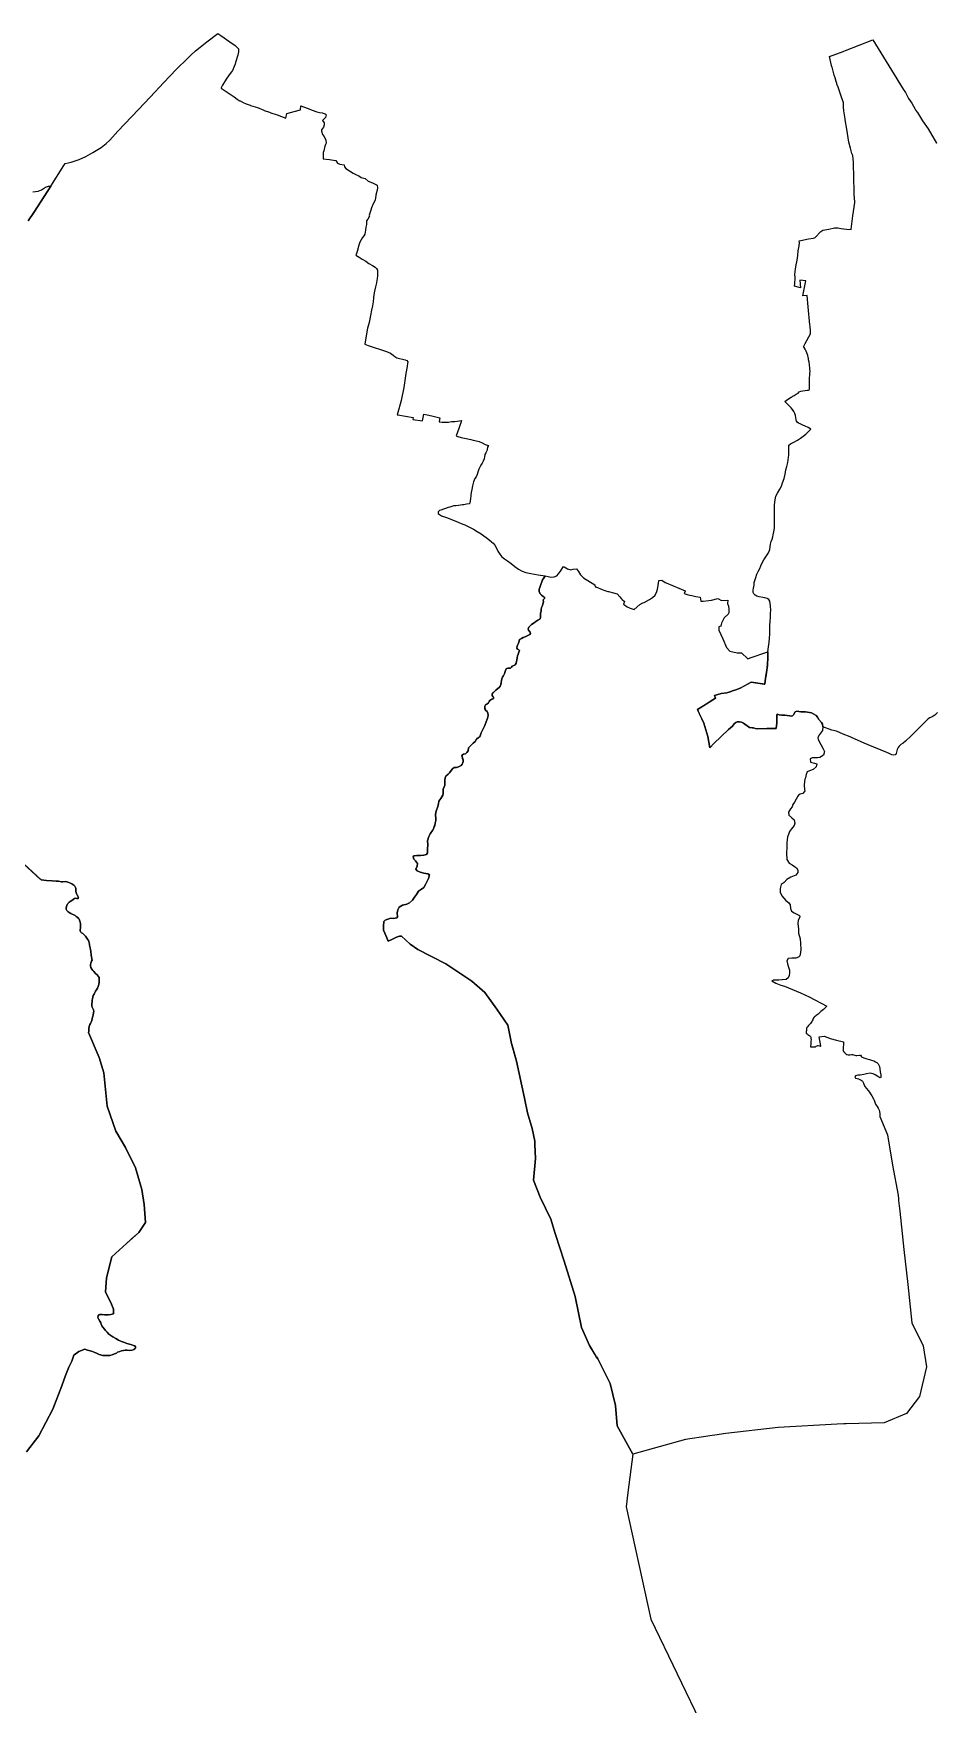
# Model space of a CAD drawing. Header units: metres. Extents: x 245125 to 394351, y 270578 to 4233311.
# Drawn here: x 283179 to 287906, y 4213500 to 4222249 of the extents above; entities that cross this region are included whole.
import ezdxf
from ezdxf.lldxf.tags import DXFTag

# ---------------------------------------------------------------- set-up
doc = ezdxf.new("R2010")
doc.units = ezdxf.units.M
doc.layers.add('ASTOTA', color=7, linetype='Continuous')
tags = doc.linetypes.add('HIDDEN', pattern=[0.375, 0.25, -0.125]).pattern_tags.tags
tags[6:7] = [DXFTag(74, 4), DXFTag(75, 0), DXFTag(340, '0'), DXFTag(46, 1.0), DXFTag(50, 0.0), DXFTag(44, 0.0), DXFTag(45, 0.0)]
tags[4:5] = [DXFTag(74, 4), DXFTag(75, 0), DXFTag(340, '0'), DXFTag(46, 1.0), DXFTag(50, 0.0), DXFTag(44, 0.0), DXFTag(45, 0.0)]

msp = doc.modelspace()

# ---------------------------------------------------------------- linework, layer by layer
at = {"layer": 'ASTOTA', "color": 253, "linetype": 'HIDDEN', "ltscale": 300}
for points in [[(283151.3, 4221267), (283180.5, 4221311), (283254.1, 4221423.9), (283270.1, 4221449.1), (283337.9, 4221557.1), (283345.6, 4221567.2), (283376, 4221574.2), (283417.9, 4221589.4), (283454.1, 4221604.7), (283490.3, 4221625), (283532.9, 4221652.3), (283560.2, 4221672), (283578.6, 4221690.4), (283621.2, 4221736.8), (283729, 4221850.5), (283790.3, 4221915), (283861.8, 4221991.4), (283926.8, 4222060.2), (283986.9, 4222120.1), (284003.2, 4222135.3), (284028.2, 4222157.2), (284051.8, 4222176.5), (284087.3, 4222205.6), (284144.9, 4222248.8), (284160.2, 4222238.6), (284207.1, 4222205.4), (284234.5, 4222185.5), (284252.6, 4222167.3), (284253.1, 4222152.4), (284248.7, 4222135.5), (284237.2, 4222096.7), (284234.6, 4222088.5), (284230.6, 4222075.7), (284220.6, 4222055.4), (284216.2, 4222048), (284204.2, 4222032.2), (284187.8, 4222009.7), (284169.4, 4221978.4), (284161, 4221964), (284162.6, 4221962.9), (284229.7, 4221916.3), (284246.3, 4221904.7), (284256.5, 4221897.6), (284258.3, 4221896.7), (284260.9, 4221895.4), (284276.3, 4221887.4), (284293.1, 4221880.3), (284313.1, 4221872.8), (284315.9, 4221871.7), (284351.5, 4221860.2), (284384.9, 4221846.6), (284386.6, 4221846), (284414.1, 4221836.1), (284421.1, 4221833.6), (284455.1, 4221821.9), (284499.4, 4221805.7), (284504.7, 4221829.1), (284543.2, 4221839.8), (284576.6, 4221849.1), (284578.2, 4221869.6), (284612.1, 4221858), (284616.8, 4221856.1), (284637.3, 4221847.5), (284662.2, 4221838.8), (284676.4, 4221834.4), (284691, 4221832.6), (284706.2, 4221827), (284711.1, 4221822.1), (284707.2, 4221809), (284692, 4221792.3), (284700.3, 4221780.7), (284701.5, 4221769.6), (284696.9, 4221757.8), (284687.7, 4221744.7), (284687.6, 4221736.6), (284692.4, 4221720.4), (284701.7, 4221708.6), (284710.2, 4221690.5), (284711.6, 4221674.6), (284708.6, 4221667), (284705, 4221658), (284698.4, 4221635), (284695.8, 4221625.9), (284695.8, 4221609.3), (284695.8, 4221591.6), (284729.4, 4221589.2), (284749.3, 4221585.6), (284761.9, 4221583), (284770, 4221569.7), (284782.2, 4221564.9), (284804.7, 4221561.6), (284807.3, 4221550.5), (284813.5, 4221540.9), (284852.3, 4221517.7), (284867.1, 4221510.7), (284881.9, 4221503.8), (284894.6, 4221494.8), (284916.1, 4221490), (284930.6, 4221476.1), (284953.7, 4221466.5), (284977.8, 4221455.3), (284980.4, 4221439.6), (284978.4, 4221427.7), (284973.1, 4221411), (284972.3, 4221407.1), (284971.4, 4221402.8), (284969, 4221385.9), (284968.6, 4221377.2), (284963.7, 4221368.3), (284957.3, 4221356.9), (284948.5, 4221335.5), (284945.4, 4221323.6), (284940.1, 4221307.7), (284935.9, 4221296.9), (284938.8, 4221291.3), (284930.1, 4221276.6), (284922, 4221267.5), (284921.8, 4221259.4), (284921.8, 4221248.4), (284918.9, 4221234.6), (284916.6, 4221218.8), (284914.3, 4221197.3), (284908.7, 4221189.1), (284901.3, 4221179.9), (284894.8, 4221168.2), (284888.2, 4221155.4), (284882.9, 4221140.5), (284873.3, 4221106.9), (284868.1, 4221091), (284867, 4221087.6), (284883.7, 4221078), (284899.2, 4221067.1), (284918.5, 4221056), (284935.5, 4221045.2), (284954.5, 4221033.5), (284967.1, 4221025), (284975.6, 4221018.4), (284979.3, 4221009.9), (284980.5, 4220996.6), (284979.5, 4220981.7), (284977.6, 4220964), (284976.9, 4220957.7), (284975.3, 4220944), (284973.4, 4220936.4), (284969.8, 4220922), (284964.4, 4220899.1), (284960.4, 4220881), (284958.3, 4220864.7), (284957.3, 4220843.7), (284953.8, 4220823.4), (284949.3, 4220799.4), (284943.1, 4220772.9), (284936.1, 4220735.9), (284929.5, 4220711.3), (284927.8, 4220705), (284913.1, 4220624.1), (284913.7, 4220621.4), (284931.5, 4220614.8), (285027.6, 4220583.9), (285048.5, 4220574.2), (285062.2, 4220565.2), (285070.5, 4220556.7), (285081.3, 4220550.9), (285124.5, 4220540.5), (285133.3, 4220536.1), (285138.6, 4220530), (285136.8, 4220520.9), (285135.5, 4220506.6), (285135.4, 4220505.9), (285129.1, 4220468.1), (285117.1, 4220395.8), (285104.1, 4220327.6), (285098.5, 4220307.2), (285090.4, 4220277.3), (285083.7, 4220252.7), (285087.3, 4220252), (285166.1, 4220238.1), (285165.4, 4220228.1), (285215.9, 4220221.1), (285222.5, 4220255.6), (285249.4, 4220250.1), (285272.1, 4220244.3), (285305.9, 4220236.3), (285304.7, 4220227.6), (285303, 4220216.1), (285318.6, 4220214.2), (285335.5, 4220214.2), (285352.1, 4220214.6), (285366.5, 4220216.5), (285384, 4220217.2), (285408.6, 4220221.4), (285417.5, 4220222.3), (285419.5, 4220222.5), (285416.2, 4220210.2), (285411.6, 4220195.6), (285406, 4220181.3), (285398.5, 4220160.8), (285391.1, 4220142.2), (285395.3, 4220140.7), (285401.2, 4220138.6), (285417.7, 4220133.7), (285444, 4220129), (285468.6, 4220122.3), (285480.9, 4220119.6), (285489.8, 4220117.6), (285511.9, 4220111.8), (285528.2, 4220105.2), (285544, 4220097.7), (285561, 4220091.7), (285555.7, 4220082.2), (285554.4, 4220071), (285552.3, 4220063.2), (285547.9, 4220054), (285542.4, 4220044.3), (285539.5, 4220031.5), (285538.2, 4220021), (285532.9, 4220010), (285527, 4219999), (285520.3, 4219989.1), (285515.3, 4219979), (285510.6, 4219967.4), (285504.9, 4219952.5), (285502, 4219940.2), (285496.5, 4219928.2), (285488.6, 4219919.3), (285483.1, 4219900.6), (285477.4, 4219880.3), (285473.2, 4219861.6), (285470.5, 4219846.1), (285468.6, 4219833.7), (285468.1, 4219827.3), (285467.1, 4219813.9), (285463.7, 4219789.7), (285460.1, 4219786.7), (285445.4, 4219784), (285432.4, 4219781.4), (285424.6, 4219780.2), (285413.7, 4219778.7), (285404.2, 4219778.2), (285389.4, 4219776.6), (285378.4, 4219775.3), (285369.3, 4219771.7), (285359.1, 4219769.2), (285349.1, 4219766.4), (285336, 4219761.6), (285326.1, 4219758.3), (285312.3, 4219753.7), (285304.7, 4219751.3), (285298.1, 4219744), (285297.8, 4219735.3), (285304.4, 4219730.8), (285314.8, 4219724.2), (285341.5, 4219714.5), (285363.8, 4219706.5), (285394, 4219693.6), (285426.3, 4219680.5), (285437, 4219675.6), (285457.5, 4219666.3), (285482.7, 4219653.7), (285502, 4219641.4), (285521.9, 4219629.6), (285535.9, 4219618), (285548.9, 4219609.3), (285563.6, 4219598.8), (285576.9, 4219587.9), (285585.3, 4219580.2), (285594.8, 4219569.4), (285602.5, 4219554.3), (285610.5, 4219538.2), (285620.3, 4219522.8), (285630.1, 4219509.5), (285644.9, 4219498.1), (285660.3, 4219487.6), (285680.3, 4219473.3), (285698.1, 4219457.5), (285717.7, 4219443.9), (285737, 4219433.7), (285755.9, 4219426.7), (285782.5, 4219421.1), (285820.3, 4219415.2), (285857.4, 4219408.5), (285855.9, 4219406.3), (285848.1, 4219395.5), (285844.1, 4219387.8), (285840.3, 4219377.6), (285835.3, 4219363.2), (285829.9, 4219348.2), (285826, 4219339.2), (285825.5, 4219326.8), (285830.7, 4219314.7), (285838.9, 4219308.7), (285846.8, 4219301.9), (285853.8, 4219296.8), (285853.8, 4219290.7), (285847.2, 4219284.5), (285849.2, 4219272.9), (285845.9, 4219261.7), (285844, 4219256.6), (285843.1, 4219254.2), (285838.2, 4219244.4), (285836.5, 4219233.7), (285836, 4219223.5), (285833.4, 4219214), (285833.4, 4219201.3), (285833.6, 4219193.1), (285830.7, 4219184.4), (285828.8, 4219182.3), (285819.8, 4219177.1), (285808.8, 4219169.9), (285799.2, 4219163.8), (285786.4, 4219154), (285778.8, 4219147.8), (285772.6, 4219140.2), (285769, 4219132), (285770.9, 4219124.2), (285778.8, 4219114.9), (285781, 4219108.1), (285777.7, 4219101.6), (285766.3, 4219096.2), (285752.7, 4219089.9), (285742.4, 4219086.7), (285733.2, 4219081.7), (285724.1, 4219075.2), (285721.5, 4219067.5), (285718.8, 4219057.2), (285714.5, 4219049.8), (285711.4, 4219040.4), (285709.2, 4219031.3), (285713.5, 4219025.6), (285720.5, 4219022.4), (285723.4, 4219017.9), (285720, 4219009.2), (285716.2, 4218998.7), (285712.1, 4218990.3), (285710.2, 4218980.9), (285709.2, 4218968.2), (285707.8, 4218960.5), (285706, 4218952.1), (285700.1, 4218944.2), (285694.2, 4218940.2), (285685.2, 4218936.2), (285681, 4218931.3), (285676.3, 4218926.7), (285669.8, 4218925.6), (285661.9, 4218925.8), (285656.6, 4218925), (285652.8, 4218922.4), (285650.5, 4218912.9), (285647.3, 4218904), (285645.4, 4218896.1), (285641.6, 4218889.8), (285638.6, 4218885.1), (285637.4, 4218883.2), (285634.8, 4218879.2), (285631, 4218869.4), (285629.3, 4218861.2), (285627.4, 4218850.2), (285625.9, 4218838.1), (285622.9, 4218832.4), (285617, 4218825.4), (285609, 4218818.7), (285600.2, 4218811), (285594.2, 4218805.8), (285590.5, 4218801.3), (285586.3, 4218799), (285581.8, 4218795.3), (285579.4, 4218789.9), (285580.7, 4218782.4), (285583.9, 4218777), (285587.3, 4218774), (285587.3, 4218767.9), (285584.8, 4218765.2), (285579, 4218763), (285572.4, 4218760.1), (285567.8, 4218756.6), (285564.2, 4218751.1), (285561.5, 4218744.9), (285551.8, 4218737.6), (285545.9, 4218733.5), (285542.6, 4218726.3), (285541, 4218719.8), (285542.5, 4218712.5), (285547.9, 4218703.8), (285553.2, 4218699), (285557.1, 4218690.4), (285559.1, 4218680.6), (285557.5, 4218670.1), (285555.6, 4218664.2), (285554, 4218659.1), (285549.3, 4218644.4), (285543.7, 4218630.7), (285541.8, 4218626.2), (285537.1, 4218615), (285529.7, 4218601.9), (285522.9, 4218588.2), (285518.7, 4218576.3), (285515.9, 4218566.5), (285509.1, 4218562.5), (285498.5, 4218554.7), (285491.8, 4218542.8), (285481, 4218533.6), (285456.8, 4218508.1), (285455.3, 4218493.6), (285448.1, 4218484.7), (285440.5, 4218476.9), (285430.1, 4218475.7), (285424.6, 4218472.8), (285421.7, 4218466.4), (285424.6, 4218456.1), (285426.1, 4218452.1), (285427.7, 4218448.1), (285427.7, 4218445.5), (285427.9, 4218439.8), (285425.8, 4218430.4), (285422.3, 4218423.4), (285417.5, 4218417), (285404.8, 4218409), (285393.5, 4218405.2), (285381.8, 4218405.5), (285372.1, 4218398.4), (285365.1, 4218390.8), (285357.5, 4218378.6), (285350.4, 4218370.8), (285338.3, 4218361.1), (285335, 4218352.4), (285332.5, 4218340.1), (285332.1, 4218325.2), (285332.4, 4218313.5), (285328.3, 4218304.5), (285324.5, 4218292.2), (285323.4, 4218280.6), (285323.4, 4218269.5), (285322.5, 4218260.8), (285317.3, 4218252), (285310.8, 4218243), (285301.8, 4218229), (285299.6, 4218215.4), (285293.7, 4218196.6), (285288.9, 4218182.8), (285284.5, 4218171.7), (285283.1, 4218157.2), (285285.2, 4218141.1), (285285.9, 4218128.2), (285282.5, 4218113.9), (285279.3, 4218101.8), (285277.2, 4218096.4), (285274.1, 4218088.2), (285268.1, 4218075.8), (285255.9, 4218059.2), (285248.4, 4218044.8), (285242.3, 4218022.2), (285243.3, 4218003.2), (285241.4, 4217979), (285242.3, 4217959.3), (285236.2, 4217950.9), (285222, 4217947.2), (285204.5, 4217944.9), (285185.8, 4217944.9), (285170.6, 4217944), (285166.1, 4217937.8), (285170.6, 4217926.9), (285179.3, 4217916.8), (285189.7, 4217903.9), (285188, 4217889.7), (285180.6, 4217874.2), (285186.8, 4217864.5), (285202.6, 4217857.4), (285222.6, 4217852.9), (285244.3, 4217849.1), (285252.6, 4217844.3), (285247.1, 4217825.7), (285238.7, 4217807.5), (285231.7, 4217792.9), (285222.4, 4217777.3), (285209.8, 4217769.6), (285194.4, 4217759.1), (285184, 4217741.4), (285173.5, 4217727.2), (285163.1, 4217711.5), (285148.3, 4217697), (285133.2, 4217690.6), (285110.8, 4217684.8), (285094, 4217675.5), (285086.4, 4217661.6), (285082.6, 4217644.7), (285084.9, 4217625), (285081.2, 4217618.4), (285062.9, 4217615.2), (285050.1, 4217616.4), (285033.6, 4217612.3), (285020.8, 4217606.8), (285013.5, 4217599.8), (285010.6, 4217575.2), (285010.9, 4217555.1), (285018.5, 4217538.3), (285029.2, 4217514.8), (285036.5, 4217497.4), (285055.9, 4217505.8), (285079.5, 4217517.1), (285094.6, 4217523.8), (285105, 4217522.6), (285150.4, 4217481.4), (285191, 4217453.3), (285337.4, 4217378.5), (285390.8, 4217342.6), (285473.6, 4217286.9), (285541, 4217228.4), (285604.1, 4217141), (285662.1, 4217057.8), (285681.4, 4216961.9), (285688.1, 4216937.9), (285707.5, 4216867.8), (285748.7, 4216675.7), (285764.5, 4216597.9), (285790.4, 4216516.9), (285804.2, 4216449.7), (285803.5, 4216431.9), (285806.7, 4216358.6), (285795.9, 4216245.5), (285831.5, 4216156.1), (285886.4, 4216040.8), (285909.2, 4215966.7), (285956.7, 4215821.2), (286013.8, 4215635.9), (286047.3, 4215473.7), (286089.4, 4215381), (286123.6, 4215324.5), (286125.7, 4215321.1), (286132.5, 4215309.9), (286198.2, 4215180.7), (286225.2, 4215065.4), (286234.9, 4214959.8), (286315.6, 4214811), (286290.6, 4214611.2), (286281.1, 4214535.4), (286411.3, 4213948.4), (286685.8, 4213375.6)], [(287911.1, 4218694.4), (287903, 4218686), (287896.6, 4218680.4), (287888.1, 4218674.6), (287883.5, 4218671.5), (287871.2, 4218665.8), (287862.2, 4218661.2), (287850.7, 4218649.2), (287831.5, 4218629.2), (287804.6, 4218603.8), (287772.9, 4218572.1), (287743.3, 4218544.6), (287731, 4218534), (287719.8, 4218525.7), (287709.7, 4218517.9), (287704.3, 4218511.4), (287699.1, 4218500.9), (287694.7, 4218479.9), (287693.1, 4218474.2), (287689.4, 4218471.4), (287681.8, 4218471.1), (287672.1, 4218473.1), (287657.5, 4218479), (287645.3, 4218483.9), (287547.7, 4218524.5), (287526.5, 4218533.8), (287461.3, 4218562.2), (287453.1, 4218565.7), (287417.8, 4218581), (287382.8, 4218596.1), (287358.2, 4218601.7), (287311.7, 4218619.2), (287309, 4218633.6), (287303.9, 4218640.9), (287290, 4218658), (287282.5, 4218668.7), (287276.8, 4218677.7), (287263.9, 4218685.3), (287251.4, 4218692.1), (287240.4, 4218693.7), (287219.9, 4218697.1), (287196.4, 4218697.8), (287174.4, 4218701.6), (287166.1, 4218697.1), (287157, 4218682.3), (287151.7, 4218677), (287146.4, 4218674.3), (287138, 4218676.2), (287124.4, 4218678.1), (287111.5, 4218679.6), (287095.2, 4218679.6), (287083.1, 4218681.5), (287074, 4218685.3), (287069.9, 4218680.1), (287070.5, 4218658.4), (287069.7, 4218640.4), (287065.9, 4218609.9), (287047.4, 4218610.8), (287017, 4218610), (286967.3, 4218608.1), (286956.6, 4218609.9), (286948.3, 4218613.5), (286940.5, 4218613.5), (286927.2, 4218614.8), (286903.3, 4218633.1), (286895, 4218638.7), (286884.9, 4218643.2), (286875.5, 4218645.8), (286862.9, 4218644.5), (286856, 4218642.3), (286847.6, 4218634.2), (286837.5, 4218622), (286817.5, 4218604.2), (286740.7, 4218530.9), (286719.8, 4218508.3), (286709.3, 4218568.5), (286687.4, 4218638.5), (286654.3, 4218709.3), (286654.3, 4218709.3), (286655.7, 4218710.2), (286748.4, 4218768.1), (286743.8, 4218782.4), (286778.5, 4218792.6), (286808, 4218796.9), (286825.3, 4218802.6), (286838.9, 4218808), (286856.1, 4218812.8), (286877.4, 4218820.6), (286934.9, 4218853), (287004.2, 4218842.5), (287007.3, 4218842.1), (287011.5, 4218873.3), (287015.4, 4218903.4), (287019.7, 4218927.9), (287021.8, 4218949), (287023.3, 4218976), (287023.3, 4219011.3), (287025.9, 4219038.5), (287029.6, 4219060.7), (287032, 4219083.2), (287033.2, 4219104.1), (287033.9, 4219129.5), (287033.9, 4219151.4), (287035.1, 4219171), (287036.6, 4219190.8), (287037.8, 4219213.3), (287038, 4219227.6), (287036.6, 4219252.8), (287035.8, 4219265.2), (287032.9, 4219276.9), (287027.9, 4219284.6), (287019.9, 4219290.2), (287008, 4219293.6), (286996.4, 4219295.3), (286978.2, 4219299.4), (286965.6, 4219303.2), (286956.4, 4219308.1), (286948.9, 4219315.8), (286945.5, 4219322.1), (286946.7, 4219333.5), (286948.2, 4219345.3), (286950.6, 4219360.4), (286951.8, 4219373.6), (286955.9, 4219389.3), (286959.5, 4219400.5), (286965.8, 4219417.4), (286972.4, 4219431.7), (286981.6, 4219447.6), (286986.9, 4219461.7), (286994.2, 4219476.7), (287002.4, 4219493.9), (287015.7, 4219513.7), (287025.7, 4219529.4), (287030.8, 4219538.3), (287033.9, 4219547.5), (287035.1, 4219562.1), (287037.8, 4219574.9), (287040.7, 4219588.4), (287044.8, 4219601), (287048.4, 4219613.4), (287051.3, 4219623.5), (287055.2, 4219640.5), (287057.4, 4219659.6), (287058.1, 4219681.3), (287057.2, 4219708.2), (287057.9, 4219729.7), (287057.7, 4219748.2), (287057.6, 4219750.7), (287057.1, 4219781.4), (287061, 4219807.6), (287065.2, 4219826.8), (287074, 4219842.9), (287086.3, 4219862.5), (287094, 4219879.4), (287100.6, 4219895.9), (287108.2, 4219918.2), (287113.8, 4219941.1), (287117.7, 4219964.5), (287121.7, 4219981.2), (287126.8, 4220002.7), (287129.3, 4220015.9), (287131.6, 4220029.7), (287132.9, 4220041.8), (287132.9, 4220054.8), (287132.1, 4220075.1), (287132.3, 4220093), (287140.9, 4220100.2), (287158.3, 4220109.3), (287179.1, 4220120), (287193.1, 4220129.7), (287207.8, 4220140), (287221.6, 4220151.7), (287234.6, 4220162.4), (287242.6, 4220171.8), (287248.7, 4220177.8), (287233.3, 4220185.2), (287219.2, 4220192.9), (287206.2, 4220197.2), (287192.4, 4220205.6), (287182.8, 4220208.8), (287176.3, 4220213.3), (287173.9, 4220219.5), (287171.8, 4220228.2), (287169.5, 4220238.1), (287167.4, 4220248.3), (287165, 4220259), (287159.8, 4220270.2), (287152.2, 4220280.4), (287144.9, 4220289.3), (287136, 4220297.4), (287127.4, 4220305.6), (287118.5, 4220315.3), (287112.2, 4220322.1), (287125.6, 4220332.6), (287145.7, 4220344.1), (287160.1, 4220352.9), (287170.8, 4220360), (287181.3, 4220366.3), (287187.3, 4220371.8), (287196.2, 4220376.2), (287206.1, 4220378.5), (287218.1, 4220379.9), (287229.4, 4220381.4), (287235.4, 4220381.4), (287239.4, 4220382.9), (287241.6, 4220387), (287240.4, 4220393), (287240.7, 4220404.6), (287241.4, 4220414.7), (287240.8, 4220424.9), (287240.5, 4220436), (287241.4, 4220449), (287242.1, 4220456.4), (287243.1, 4220469.3), (287244, 4220480.7), (287243.2, 4220490.1), (287242.1, 4220499), (287240.6, 4220513), (287239.8, 4220529.2), (287236.7, 4220540.7), (287235.3, 4220548.2), (287234.7, 4220551.9), (287232.4, 4220563), (287227.7, 4220576.6), (287223.5, 4220586.3), (287218.2, 4220595.8), (287212.5, 4220605.1), (287209.8, 4220608.4), (287212.6, 4220614.6), (287218.7, 4220625.5), (287246.6, 4220675.6), (287246.6, 4220690.6), (287244, 4220717), (287243.6, 4220722.6), (287234.4, 4220817.2), (287228.6, 4220876.6), (287206.4, 4220875.8), (287222, 4220953.1), (287190.9, 4220956.4), (287193.6, 4220916.8), (287163.2, 4220925.9), (287164.5, 4220939.1), (287165.4, 4220967.9), (287164.9, 4220991.1), (287165.5, 4220996.6), (287165.9, 4221000.2), (287168.6, 4221014.2), (287170.5, 4221037.8), (287174.5, 4221053.9), (287175.8, 4221062.6), (287179.7, 4221087), (287182.6, 4221110), (287187.6, 4221136.5), (287188.5, 4221153.1), (287187, 4221162.6), (287189.2, 4221163.2), (287212, 4221168.9), (287236.5, 4221173), (287262.2, 4221176.8), (287271, 4221179.8), (287301.2, 4221211.2), (287306.1, 4221215.5), (287311.6, 4221218.1), (287342.5, 4221224.5), (287372.3, 4221231), (287390, 4221231.7), (287407.2, 4221228.4), (287434.6, 4221223.6), (287458.3, 4221221.9), (287458.7, 4221224.8), (287468.2, 4221293.5), (287474.5, 4221339.9), (287474.6, 4221340.5), (287477.8, 4221363.6), (287478.4, 4221368.1), (287476.3, 4221384.2), (287474.8, 4221408), (287472.4, 4221508.1), (287471.2, 4221554), (287470.7, 4221572.3), (287470.2, 4221592.6), (287467.2, 4221609.9), (287461.8, 4221620.8), (287455.6, 4221647.3), (287447.8, 4221679.6), (287435.9, 4221748.4), (287427.8, 4221796.7), (287427.1, 4221801.2), (287419.9, 4221843.9), (287419.5, 4221862.4), (287419.1, 4221878.9), (287419, 4221884.6), (287404.9, 4221924.8), (287389, 4221972.8), (287388.2, 4221975.1), (287380.7, 4221997.8), (287374.8, 4222015.8), (287370, 4222030.3), (287358.9, 4222072.7), (287358.7, 4222073.3), (287353.3, 4222095.9), (287345.8, 4222127.5), (287416.8, 4222154.9), (287421.5, 4222156.7), (287429.7, 4222159.9), (287573.2, 4222216.1), (287671, 4222055.8), (287731.6, 4221956.4), (287742.9, 4221938.7), (287760, 4221908.8), (287776.4, 4221883.6), (287793.7, 4221852.7), (287798, 4221844.9), (287806.3, 4221834.1), (287832.2, 4221790.8), (287861.7, 4221748.8), (287905.3, 4221674.3), (287906.9, 4221675.6)], [(283175.6, 4221419.1), (283203.7, 4221422.9), (283222.1, 4221429.6), (283242.4, 4221443.2), (283258.1, 4221448.6), (283266.5, 4221448.9), (283270.1, 4221449.1), (283254.1, 4221423.9), (283180.5, 4221311), (283151.3, 4221267)], [(283175.6, 4221419.1), (283203.7, 4221422.9), (283222.1, 4221429.6), (283242.4, 4221443.2), (283258.1, 4221448.6), (283266.5, 4221448.9), (283270.1, 4221449.1), (283254.1, 4221423.9), (283180.5, 4221311), (283151.3, 4221267)], [(283175.6, 4221419.1), (283203.7, 4221422.9), (283222.1, 4221429.6), (283242.4, 4221443.2), (283258.1, 4221448.6), (283266.5, 4221448.9), (283270.1, 4221449.1), (283254.1, 4221423.9), (283180.5, 4221311), (283151.3, 4221267)], [(283142.3, 4214822.8), (283207.9, 4214907), (283281, 4215047.5), (283327.9, 4215169.2), (283346.6, 4215222.3), (283365.2, 4215267.5), (283380.3, 4215298.1), (283391.5, 4215328.9), (283417.5, 4215349.5), (283447.9, 4215360.3), (283449, 4215360.7), (283463, 4215355.2), (283482.4, 4215350.4), (283500.7, 4215344.4), (283512.1, 4215339), (283523.3, 4215333.1), (283542.1, 4215328.5), (283558.3, 4215327.5), (283578.5, 4215328.1), (283591.6, 4215331.5), (283604, 4215337), (283613.5, 4215340.8), (283619.9, 4215345.3), (283630.6, 4215349.1), (283641, 4215351.9), (283651.3, 4215353.8), (283659.8, 4215355.6), (283669.3, 4215355.2), (283683, 4215354.8), (283695.6, 4215356.3), (283705.3, 4215359.4), (283709.9, 4215362.2), (283713.3, 4215366.6), (283714, 4215373.5), (283709.7, 4215378.2), (283702.8, 4215380.6), (283694.3, 4215383.6), (283682.2, 4215387.3), (283668.9, 4215391.1), (283655.7, 4215395.3), (283640.1, 4215401), (283624, 4215408.5), (283609.8, 4215417.2), (283595, 4215425.5), (283583.9, 4215432.5), (283573.8, 4215440), (283564.9, 4215449.3), (283556.2, 4215458.5), (283550.5, 4215466), (283542.5, 4215475.6), (283537.2, 4215482.7), (283534.1, 4215491.4), (283532.1, 4215499.6), (283527.4, 4215507.5), (283519.7, 4215519.5), (283516.2, 4215527.1), (283517.8, 4215536), (283521.5, 4215540.9), (283526.2, 4215542.4), (283531.3, 4215543.2), (283539.4, 4215543.2), (283551.5, 4215540.9), (283562.1, 4215539.9), (283570.6, 4215540.7), (283584.9, 4215542.8), (283598.5, 4215545.9), (283598.5, 4215548.4), (283598.5, 4215570.6), (283584.4, 4215605.7), (283556.5, 4215660), (283561.9, 4215734.9), (283588.9, 4215844.7), (283666.5, 4215914.8), (283710.5, 4215953.8), (283712.6, 4215955.6), (283731.5, 4215972.3), (283766, 4216023.5), (283759.1, 4216118.7), (283747.3, 4216196.4), (283712.8, 4216310.7), (283661.5, 4216417), (283609.9, 4216502), (283565.3, 4216633.2), (283547.5, 4216808.2), (283524.1, 4216887.4), (283468.1, 4217018.5), (283469.1, 4217024.3), (283469.6, 4217032.4), (283469.5, 4217038.2), (283471, 4217050.1), (283475.1, 4217060.2), (283477.6, 4217065.9), (283481.1, 4217072.2), (283484.2, 4217081.5), (283486.4, 4217089.5), (283488.9, 4217099.8), (283491.6, 4217109.3), (283493.4, 4217122.3), (283494.5, 4217130.5), (283493.6, 4217138.1), (283490.7, 4217144.7), (283486.4, 4217151.3), (283485, 4217158.5), (283485.3, 4217163.9), (283485.6, 4217171.3), (283486.1, 4217180.1), (283486.6, 4217188), (283487.7, 4217195.5), (283490.3, 4217203.6), (283492.7, 4217211.9), (283496.3, 4217219.8), (283500.8, 4217227.8), (283504.8, 4217235.4), (283509.3, 4217242.1), (283513.9, 4217251.1), (283518.1, 4217259.4), (283520.6, 4217265.4), (283522, 4217271.6), (283523, 4217279.6), (283523.7, 4217288.4), (283523.7, 4217297.1), (283522.6, 4217306.4), (283518.6, 4217314.2), (283512.6, 4217320.3), (283504.9, 4217327.8), (283495.3, 4217337.2), (283489.3, 4217343.8), (283484.6, 4217350.9), (283480.5, 4217359.8), (283478.4, 4217366.8), (283478.4, 4217374.9), (283478.9, 4217382.2), (283482.5, 4217392), (283485.9, 4217397.8), (283485.2, 4217401.5), (283484.5, 4217404.6), (283483.4, 4217415.4), (283482, 4217423), (283480.8, 4217430), (283480.3, 4217437.7), (283479.1, 4217444.8), (283477.1, 4217452.2), (283475.8, 4217461.1), (283474.9, 4217468.9), (283473.2, 4217475.8), (283472.3, 4217481.9), (283471.7, 4217488.5), (283469.4, 4217495.1), (283466.9, 4217499.9), (283462.6, 4217507), (283459.5, 4217512.6), (283455.9, 4217517.7), (283451.5, 4217522.9), (283443.9, 4217530.1), (283438, 4217536.1), (283430.9, 4217541.3), (283426.4, 4217546.5), (283424.4, 4217553), (283424.3, 4217558.2), (283425.2, 4217565.2), (283425.9, 4217572.9), (283425.8, 4217581.6), (283425.3, 4217589.1), (283423.8, 4217595.9), (283422.5, 4217601.2), (283420.6, 4217606.1), (283418.2, 4217611.4), (283415.1, 4217616.1), (283411.9, 4217619.9), (283407.3, 4217623.1), (283402.8, 4217626.6), (283397.8, 4217630.5), (283390.8, 4217634.8), (283382.4, 4217638.3), (283374.4, 4217642.3), (283366.7, 4217646.7), (283361.6, 4217649.8), (283357.2, 4217653.4), (283354.2, 4217656.8), (283352.5, 4217661.2), (283350.9, 4217665.2), (283351, 4217669.7), (283351.9, 4217677.6), (283353.7, 4217683.1), (283355.5, 4217688.3), (283358.4, 4217692.7), (283361.2, 4217696.2), (283366.7, 4217700.5), (283372.2, 4217704.2), (283380.8, 4217709.7), (283386.9, 4217714.9), (283394.3, 4217719.7), (283399.9, 4217721.3), (283406.9, 4217720.8), (283413.8, 4217720), (283415.2, 4217723.4), (283414.2, 4217727.5), (283411, 4217733.3), (283408.2, 4217737.2), (283406.3, 4217741.6), (283404.2, 4217746.3), (283402.7, 4217751.9), (283401.3, 4217756.8), (283400.8, 4217761.9), (283401.4, 4217767.7), (283400.6, 4217772.3), (283399.6, 4217778.1), (283396, 4217784.8), (283391.3, 4217789.4), (283385.3, 4217793.3), (283379.6, 4217796.5), (283373, 4217800.1), (283364.9, 4217803.8), (283353.7, 4217807.5), (283344.5, 4217808.4), (283333.8, 4217807.5), (283326.1, 4217806.9), (283309.6, 4217811.2), (283298.5, 4217811.5), (283277.7, 4217813.3), (283247.1, 4217814.9), (283219, 4217817.3), (283214.4, 4217821.5), (283107, 4217921.3)], [(283107.9, 4217920.4), (283219, 4217817.3), (283247.1, 4217814.9), (283277.7, 4217813.3), (283298.5, 4217811.5), (283309.6, 4217811.2), (283326.1, 4217806.9), (283333.8, 4217807.5), (283344.5, 4217808.4), (283353.7, 4217807.5), (283364.9, 4217803.8), (283373, 4217800.1), (283379.6, 4217796.5), (283385.3, 4217793.3), (283391.3, 4217789.4), (283396, 4217784.8), (283399.6, 4217778.1), (283400.6, 4217772.3), (283401.4, 4217767.7), (283400.8, 4217761.9), (283401.3, 4217756.8), (283402.7, 4217751.9), (283404.2, 4217746.3), (283406.3, 4217741.6), (283408.2, 4217737.2), (283411, 4217733.3), (283414.2, 4217727.5), (283415.2, 4217723.4), (283413.8, 4217720), (283406.9, 4217720.8), (283399.9, 4217721.3), (283394.3, 4217719.7), (283386.9, 4217714.9), (283380.8, 4217709.7), (283372.2, 4217704.2), (283366.7, 4217700.5), (283361.2, 4217696.2), (283358.4, 4217692.7), (283355.5, 4217688.3), (283353.7, 4217683.1), (283351.9, 4217677.6), (283351, 4217669.7), (283350.9, 4217665.2), (283352.5, 4217661.2), (283354.2, 4217656.8), (283357.2, 4217653.4), (283361.6, 4217649.8), (283366.7, 4217646.7), (283374.4, 4217642.3), (283382.4, 4217638.3), (283390.8, 4217634.8), (283397.8, 4217630.5), (283402.8, 4217626.6), (283407.3, 4217623.1), (283411.9, 4217619.9), (283415.1, 4217616.1), (283418.2, 4217611.4), (283420.6, 4217606.1), (283422.5, 4217601.2), (283423.8, 4217595.9), (283425.3, 4217589.1), (283425.8, 4217581.6), (283425.9, 4217572.9), (283425.2, 4217565.2), (283424.3, 4217558.2), (283424.4, 4217553), (283426.4, 4217546.5), (283430.9, 4217541.3), (283438, 4217536.1), (283443.9, 4217530.1), (283451.5, 4217522.9), (283455.9, 4217517.7), (283459.5, 4217512.6), (283462.6, 4217507), (283466.9, 4217499.9), (283469.4, 4217495.1), (283471.7, 4217488.5), (283472.3, 4217481.9), (283473.2, 4217475.8), (283474.9, 4217468.9), (283475.8, 4217461.1), (283477.1, 4217452.2), (283479.1, 4217444.8), (283480.3, 4217437.7), (283480.8, 4217430), (283482, 4217423), (283483.4, 4217415.4), (283484.5, 4217404.6), (283485.9, 4217397.8), (283482.5, 4217392), (283478.9, 4217382.2), (283478.4, 4217374.9), (283478.4, 4217366.8), (283480.5, 4217359.8), (283484.6, 4217350.9), (283489.3, 4217343.8), (283495.3, 4217337.2), (283504.9, 4217327.8), (283512.6, 4217320.3), (283518.6, 4217314.2), (283522.6, 4217306.4), (283523.7, 4217297.1), (283523.7, 4217288.4), (283523, 4217279.6), (283522, 4217271.6), (283520.6, 4217265.4), (283518.1, 4217259.4), (283513.9, 4217251.1), (283509.3, 4217242.1), (283504.8, 4217235.4), (283500.8, 4217227.8), (283496.3, 4217219.8), (283492.7, 4217211.9), (283490.3, 4217203.6), (283487.7, 4217195.5), (283486.6, 4217188), (283486.1, 4217180.1), (283485.6, 4217171.3), (283485.3, 4217163.9), (283485, 4217158.5), (283486.4, 4217151.3), (283490.7, 4217144.7), (283493.6, 4217138.1), (283494.5, 4217130.5), (283493.4, 4217122.3), (283491.6, 4217109.3), (283488.9, 4217099.8), (283486.4, 4217089.5), (283484.2, 4217081.5), (283481.1, 4217072.2), (283477.6, 4217065.9), (283475.1, 4217060.2), (283471, 4217050.1), (283469.5, 4217038.2), (283469.6, 4217032.4), (283469.1, 4217024.3), (283468.1, 4217018.5), (283524.1, 4216887.4), (283547.5, 4216808.2), (283565.3, 4216633.2), (283609.9, 4216502), (283661.5, 4216417), (283712.8, 4216310.7), (283747.3, 4216196.4), (283759.1, 4216118.7), (283766, 4216023.5), (283731.5, 4215972.3), (283666.5, 4215914.8), (283588.9, 4215844.7), (283561.9, 4215734.9), (283556.5, 4215660), (283584.4, 4215605.7), (283598.5, 4215570.6), (283598.5, 4215545.9), (283584.9, 4215542.8), (283570.6, 4215540.7), (283562.1, 4215539.9), (283551.5, 4215540.9), (283539.4, 4215543.2), (283531.3, 4215543.2), (283526.2, 4215542.4), (283521.5, 4215540.9), (283517.8, 4215536), (283516.2, 4215527.1), (283519.7, 4215519.5), (283527.4, 4215507.5), (283532.1, 4215499.6), (283534.1, 4215491.4), (283537.2, 4215482.7), (283542.5, 4215475.6), (283550.5, 4215466), (283556.2, 4215458.5), (283564.9, 4215449.3), (283573.8, 4215440), (283583.9, 4215432.5), (283595, 4215425.5), (283609.8, 4215417.2), (283624, 4215408.5), (283640.1, 4215401), (283655.7, 4215395.3), (283668.9, 4215391.1), (283682.2, 4215387.3), (283694.3, 4215383.6), (283702.8, 4215380.6), (283709.7, 4215378.2), (283714, 4215373.5), (283713.3, 4215366.6), (283709.9, 4215362.2), (283705.3, 4215359.4), (283695.6, 4215356.3), (283683, 4215354.8), (283669.3, 4215355.2), (283659.8, 4215355.6), (283651.3, 4215353.8), (283641, 4215351.9), (283630.6, 4215349.1), (283619.9, 4215345.3), (283613.5, 4215340.8), (283604, 4215337), (283591.6, 4215331.5), (283578.5, 4215328.1), (283558.3, 4215327.5), (283542.1, 4215328.5), (283523.3, 4215333.1), (283512.1, 4215339), (283500.7, 4215344.4), (283482.4, 4215350.4), (283463, 4215355.2), (283449, 4215360.7), (283417.5, 4215349.5), (283391.5, 4215328.9), (283380.3, 4215298.1), (283365.2, 4215267.5), (283346.6, 4215222.3), (283327.9, 4215169.2), (283281, 4215047.5), (283207.9, 4214907), (283142.3, 4214822.8)]]:
    msp.add_lwpolyline(points, dxfattribs=at)
msp.add_lwpolyline([(285010.6, 4217575.2), (285013.5, 4217599.8), (285020.8, 4217606.8), (285033.6, 4217612.3), (285050.1, 4217616.4), (285062.9, 4217615.2), (285081.2, 4217618.4), (285084.9, 4217625), (285082.6, 4217644.7), (285086.4, 4217661.6), (285094, 4217675.5), (285110.8, 4217684.8), (285133.2, 4217690.6), (285148.3, 4217697), (285163.1, 4217711.5), (285173.5, 4217727.2), (285184, 4217741.4), (285194.4, 4217759.1), (285209.8, 4217769.6), (285222.4, 4217777.3), (285231.7, 4217792.9), (285238.7, 4217807.5), (285247.1, 4217825.7), (285252.6, 4217844.3), (285244.3, 4217849.1), (285222.6, 4217852.9), (285202.6, 4217857.4), (285186.8, 4217864.5), (285180.6, 4217874.2), (285188, 4217889.7), (285189.7, 4217903.9), (285179.3, 4217916.8), (285170.6, 4217926.9), (285166.1, 4217937.8), (285170.6, 4217944), (285185.8, 4217944.9), (285204.5, 4217944.9), (285222, 4217947.2), (285236.2, 4217950.9), (285242.3, 4217959.3), (285241.4, 4217979), (285243.3, 4218003.2), (285242.3, 4218022.2), (285248.4, 4218044.8), (285255.9, 4218059.2), (285268.1, 4218075.8), (285274.1, 4218088.2), (285277.2, 4218096.4), (285279.3, 4218101.8), (285282.5, 4218113.9), (285285.9, 4218128.2), (285285.2, 4218141.1), (285283.1, 4218157.2), (285284.5, 4218171.7), (285288.9, 4218182.8), (285293.7, 4218196.6), (285299.6, 4218215.4), (285301.8, 4218229), (285310.8, 4218243), (285317.3, 4218252), (285322.5, 4218260.8), (285323.4, 4218269.5), (285323.4, 4218280.6), (285324.5, 4218292.2), (285328.3, 4218304.5), (285332.4, 4218313.5), (285332.1, 4218325.2), (285332.5, 4218340.1), (285335, 4218352.4), (285338.3, 4218361.1), (285350.4, 4218370.8), (285357.5, 4218378.6), (285365.1, 4218390.8), (285372.1, 4218398.4), (285381.8, 4218405.5), (285393.5, 4218405.2), (285404.8, 4218409), (285417.5, 4218417), (285422.3, 4218423.4), (285425.8, 4218430.4), (285427.9, 4218439.8), (285427.8, 4218443.7), (285427.7, 4218448.1), (285425.5, 4218453.6), (285424.6, 4218456.1), (285421.7, 4218466.4), (285424.6, 4218472.8), (285430.1, 4218475.7), (285440.5, 4218476.9), (285448.1, 4218484.7), (285455.3, 4218493.6), (285456.8, 4218508.1), (285481, 4218533.6), (285491.8, 4218542.8), (285498.5, 4218554.7), (285509.1, 4218562.5), (285515.9, 4218566.5), (285518.7, 4218576.3), (285522.9, 4218588.2), (285529.7, 4218601.9), (285537.1, 4218615), (285541.8, 4218626.2), (285549.3, 4218644.4), (285554, 4218659.1), (285557.5, 4218670.1), (285559.1, 4218680.6), (285557.1, 4218690.4), (285553.2, 4218699), (285547.9, 4218703.8), (285542.5, 4218712.5), (285541, 4218719.8), (285542.6, 4218726.3), (285545.9, 4218733.5), (285551.8, 4218737.6), (285561.5, 4218744.9), (285564.2, 4218751.1), (285567.8, 4218756.6), (285572.4, 4218760.1), (285579, 4218763), (285584.8, 4218765.2), (285587.3, 4218767.9), (285587.3, 4218774), (285583.9, 4218777), (285580.7, 4218782.4), (285579.4, 4218789.9), (285581.8, 4218795.3), (285586.3, 4218799), (285590.5, 4218801.3), (285594.2, 4218805.8), (285600.2, 4218811), (285609, 4218818.7), (285617, 4218825.4), (285622.9, 4218832.4), (285625.9, 4218838.1), (285627.4, 4218850.2), (285629.3, 4218861.2), (285631, 4218869.4), (285634.8, 4218879.2), (285641.6, 4218889.8), (285645.4, 4218896.1), (285647.3, 4218904), (285650.5, 4218912.9), (285652.8, 4218922.4), (285656.6, 4218925), (285661.9, 4218925.8), (285669.8, 4218925.6), (285676.3, 4218926.7), (285681, 4218931.3), (285685.2, 4218936.2), (285694.2, 4218940.2), (285700.1, 4218944.2), (285706, 4218952.1), (285707.8, 4218960.5), (285709.2, 4218968.2), (285710.2, 4218980.9), (285712.1, 4218990.3), (285716.2, 4218998.7), (285720, 4219009.2), (285723.4, 4219017.9), (285720.5, 4219022.4), (285713.5, 4219025.6), (285709.2, 4219031.3), (285711.4, 4219040.4), (285714.5, 4219049.8), (285718.8, 4219057.2), (285721.5, 4219067.5), (285724.1, 4219075.2), (285733.2, 4219081.7), (285742.4, 4219086.7), (285752.7, 4219089.9), (285766.3, 4219096.2), (285777.7, 4219101.6), (285781, 4219108.1), (285778.8, 4219114.9), (285770.9, 4219124.2), (285769, 4219132), (285772.6, 4219140.2), (285778.8, 4219147.8), (285786.4, 4219154), (285799.2, 4219163.8), (285808.8, 4219169.9), (285819.8, 4219177.1), (285828.8, 4219182.3), (285830.7, 4219184.4), (285833.6, 4219193.1), (285833.4, 4219201.3), (285833.4, 4219214), (285836, 4219223.5), (285836.5, 4219233.7), (285838.2, 4219244.4), (285843.1, 4219254.2), (285844, 4219256.6), (285845.9, 4219261.7), (285849.2, 4219272.9), (285847.2, 4219284.5), (285853.8, 4219290.7), (285853.8, 4219296.8), (285846.8, 4219301.9), (285838.9, 4219308.7), (285830.7, 4219314.7), (285825.5, 4219326.8), (285826, 4219339.2), (285829.9, 4219348.2), (285835.3, 4219363.2), (285840.3, 4219377.6), (285844.1, 4219387.8), (285848.1, 4219395.5), (285855, 4219405.2), (285857.4, 4219408.5), (285872.9, 4219405.1), (285887.1, 4219402.5), (285904.3, 4219403.8), (285919.1, 4219408.9), (285928.2, 4219419.2), (285937.5, 4219433.1), (285952.9, 4219458.1), (285956.2, 4219456.2), (285975, 4219445.4), (285992.5, 4219440.3), (286004.6, 4219443.9), (286020.9, 4219445.1), (286031.8, 4219431.5), (286043, 4219415.2), (286057.5, 4219398.9), (286117.6, 4219362.1), (286117.8, 4219361.3), (286119.7, 4219352.2), (286122.5, 4219351.1), (286156.1, 4219337.8), (286164.6, 4219334.4), (286186, 4219327.7), (286188.8, 4219326.9), (286214.6, 4219320.1), (286234.1, 4219314.5), (286248.3, 4219299), (286256, 4219290.5), (286261.4, 4219284.7), (286272.6, 4219274.8), (286266.8, 4219260.6), (286287.5, 4219246.2), (286302.6, 4219239.2), (286323.3, 4219233.8), (286352.2, 4219259.3), (286368.2, 4219268.3), (286375, 4219269.8), (286403.9, 4219285.4), (286418.6, 4219295.3), (286433.3, 4219308.6), (286441.4, 4219326.7), (286444.8, 4219340.3), (286450.3, 4219368.5), (286452.3, 4219384.1), (286468.3, 4219386.2), (286485.1, 4219374), (286490.3, 4219371.9), (286590.1, 4219330.3), (286589.6, 4219328.9), (286585.8, 4219316.2), (286600.7, 4219311.7), (286614.1, 4219308.3), (286624.5, 4219305.6), (286646.4, 4219300.4), (286668, 4219297.4), (286672.5, 4219276.3), (286685, 4219277.1), (286714.4, 4219280.8), (286728.7, 4219282.6), (286760.9, 4219290.3), (286780.3, 4219280.3), (286813, 4219281.6), (286813, 4219281.2), (286812.5, 4219264.1), (286817.3, 4219251.3), (286819.3, 4219234.8), (286818.4, 4219222), (286818.2, 4219216), (286815.4, 4219208.4), (286793.8, 4219189.9), (286780.1, 4219162.1), (286779, 4219154.1), (286776.2, 4219145.5), (286767.1, 4219142.6), (286767.3, 4219125.5), (286786.6, 4219079.9), (286807, 4219035), (286824.9, 4219014.1), (286862.1, 4219005.5), (286885.1, 4219006), (286917.7, 4218975.4), (286929.7, 4218979.5), (287023.3, 4219011.3), (287023.3, 4218976), (287021.8, 4218949), (287020.7, 4218938.2), (287019.7, 4218927.9), (287015.4, 4218903.4), (287013.6, 4218889.6), (287011.5, 4218873.3), (287007.3, 4218842.1), (286934.9, 4218853), (286888.7, 4218826.9), (286877.4, 4218820.6), (286856.1, 4218812.8), (286838.9, 4218808), (286825.3, 4218802.6), (286818.9, 4218800.5), (286808, 4218796.9), (286778.5, 4218792.6), (286743.8, 4218782.4), (286748.4, 4218768.1), (286727, 4218754.8), (286700.2, 4218738), (286654.3, 4218709.3), (286664.1, 4218688.4), (286687.4, 4218638.5), (286709.3, 4218568.5), (286719.8, 4218508.3), (286740.7, 4218530.9), (286817.5, 4218604.2), (286837.5, 4218622), (286847.6, 4218634.2), (286856, 4218642.3), (286862.9, 4218644.5), (286875.5, 4218645.8), (286884.9, 4218643.2), (286895, 4218638.7), (286903.3, 4218633.1), (286927.2, 4218614.8), (286940.5, 4218613.5), (286948.3, 4218613.5), (286956.6, 4218609.9), (286967.3, 4218608.1), (287017, 4218610), (287047.4, 4218610.8), (287065.9, 4218609.9), (287069.7, 4218640.4), (287070.5, 4218658.4), (287069.9, 4218680.1), (287074, 4218685.3), (287083.1, 4218681.5), (287095.2, 4218679.6), (287111.5, 4218679.6), (287124.4, 4218678.1), (287138, 4218676.2), (287146.4, 4218674.3), (287151.7, 4218677), (287157, 4218682.3), (287166.1, 4218697.1), (287174.4, 4218701.6), (287196.4, 4218697.8), (287219.9, 4218697.1), (287240.4, 4218693.7), (287251.4, 4218692.1), (287263.9, 4218685.3), (287276.8, 4218677.7), (287282.5, 4218668.7), (287290, 4218658), (287303.9, 4218640.9), (287309, 4218633.6), (287311.7, 4218619.2), (287308.8, 4218600.2), (287292.9, 4218578.1), (287285, 4218563.4), (287286.3, 4218551.9), (287300.9, 4218526.9), (287313.3, 4218504.4), (287319, 4218489.3), (287314.2, 4218470.7), (287295.3, 4218458.9), (287283.6, 4218457.1), (287255, 4218456.7), (287243.7, 4218450.9), (287246.2, 4218434.7), (287266.6, 4218428.4), (287278.9, 4218424.3), (287276.4, 4218410.1), (287259.7, 4218394.9), (287241.9, 4218388.7), (287228.6, 4218383.9), (287224, 4218368.9), (287220.7, 4218352), (287217.3, 4218345.7), (287214.9, 4218332.8), (287213.4, 4218312.9), (287215.7, 4218291.6), (287216, 4218283.1), (287213, 4218277.9), (287206, 4218270.1), (287191.9, 4218267.1), (287183, 4218260.8), (287179.9, 4218255.8), (287171.9, 4218239.4), (287162.4, 4218224.6), (287154.5, 4218212.4), (287149.9, 4218200.1), (287142.1, 4218190.4), (287136.4, 4218181.2), (287130.6, 4218171.3), (287133.2, 4218156.7), (287147.8, 4218143), (287161.1, 4218131.4), (287163.6, 4218113.9), (287160, 4218102.5), (287147.6, 4218084.3), (287137.2, 4218070.6), (287130.4, 4218055.3), (287126, 4218042.2), (287123.7, 4218026.8), (287122, 4218013.7), (287121.8, 4218012.6), (287122, 4217988.2), (287121.2, 4217957.9), (287123.1, 4217923.8), (287134.3, 4217905.9), (287149.6, 4217896), (287163, 4217888.5), (287173.2, 4217880.7), (287180.7, 4217868.1), (287179.9, 4217855.5), (287169.2, 4217841.9), (287143.9, 4217831.2), (287123.3, 4217818.9), (287109, 4217804.1), (287093.2, 4217793.4), (287087, 4217773), (287087, 4217752.7), (287096.7, 4217735), (287116.8, 4217710), (287131.3, 4217699), (287139.4, 4217687.6), (287141.3, 4217667.2), (287146.9, 4217654.3), (287160.6, 4217645.2), (287174.3, 4217638.5), (287189.1, 4217630.7), (287190.7, 4217621.6), (287181.5, 4217606.9), (287179.4, 4217588.8), (287182.9, 4217560.4), (287184.3, 4217539.4), (287192.3, 4217508.3), (287194.2, 4217485.3), (287196.2, 4217452.6), (287193.2, 4217436.7), (287190.6, 4217420.4), (287183.3, 4217412.7), (287170.4, 4217408.4), (287148.5, 4217408.4), (287129.6, 4217405.4), (287123.2, 4217394.7), (287126.6, 4217378.3), (287131.3, 4217360.8), (287136, 4217344.4), (287136, 4217331.6), (287135.2, 4217316.5), (287129.6, 4217304.1), (287119.3, 4217296.4), (287097.8, 4217294.7), (287080.6, 4217292.5), (287051.4, 4217292.1), (287048.8, 4217290.9), (287044.6, 4217289.1), (287064.8, 4217277.1), (287091, 4217266.8), (287109.4, 4217261.4), (287151.6, 4217244.4), (287194.2, 4217226.9), (287238.6, 4217206.1), (287332.5, 4217157), (287327.7, 4217152.3), (287314.3, 4217139.3), (287301.2, 4217129.4), (287286.2, 4217115.2), (287276.6, 4217107.8), (287272, 4217104.8), (287267.9, 4217101.5), (287264.7, 4217099), (287263, 4217096.4), (287260.3, 4217092.3), (287259, 4217088.7), (287258.2, 4217085.8), (287255, 4217080), (287252.7, 4217075.9), (287249.7, 4217071.7), (287245.7, 4217066.1), (287241.1, 4217060.7), (287235.9, 4217055.2), (287230.1, 4217048.7), (287226.4, 4217044.1), (287225, 4217039.8), (287225.2, 4217036.9), (287225.2, 4217033.1), (287224.9, 4217029.2), (287223.4, 4217023.9), (287223.1, 4217018), (287224.3, 4217013.7), (287228.7, 4217011.3), (287232.9, 4217008.9), (287238, 4217005.2), (287242.5, 4217001.3), (287246.7, 4216997.3), (287247.3, 4216993.5), (287248.7, 4216988.6), (287249.2, 4216979.7), (287248.9, 4216972.7), (287248.5, 4216963.8), (287248.3, 4216955.2), (287247.1, 4216948.3), (287246.5, 4216944.3), (287260, 4216943.5), (287263.8, 4216944.3), (287272.6, 4216944.4), (287276.2, 4216947.1), (287280.8, 4216949.3), (287284, 4216950.4), (287286.8, 4216950.4), (287293.1, 4216948.8), (287299.3, 4216947.9), (287301.2, 4216947.6), (287300.5, 4216949.6), (287291.4, 4216996.6), (287317.2, 4216999.8), (287345.2, 4216988.7), (287349.5, 4216987), (287381.7, 4216978.8), (287419.6, 4216970.6), (287416.5, 4216927.7), (287416.4, 4216923.7), (287420.4, 4216917.5), (287431, 4216907), (287437.1, 4216902.9), (287442.9, 4216901.1), (287453, 4216902.6), (287460.5, 4216902.9), (287466.7, 4216902.7), (287483, 4216898.6), (287489.6, 4216898.3), (287502.4, 4216900.9), (287508.5, 4216900), (287514.1, 4216891.4), (287525.5, 4216886.8), (287541.3, 4216881.7), (287555.1, 4216877.6), (287566.4, 4216873.7), (287577.2, 4216870), (287586, 4216865.8), (287593.8, 4216860.8), (287599.8, 4216855.5), (287604.4, 4216847.7), (287607.3, 4216839.9), (287608.5, 4216829.3), (287611.7, 4216813.2), (287614, 4216797.6), (287614.9, 4216788.8), (287613.8, 4216782.9), (287610.1, 4216782), (287604.6, 4216784.5), (287598.4, 4216787.5), (287584.8, 4216796.4), (287574.5, 4216802.4), (287566.2, 4216804.5), (287558.6, 4216806.3), (287539.5, 4216802.9), (287525.2, 4216799.6), (287505.5, 4216795.3), (287493.3, 4216794.6), (287482.5, 4216792.3), (287479.2, 4216786.5), (287481.3, 4216779.7), (287491.2, 4216777.1), (287497.2, 4216775.5), (287505, 4216772.8), (287511.2, 4216768.4), (287516.1, 4216765), (287518.8, 4216763.1), (287522.9, 4216754.1), (287525, 4216748.5), (287531.3, 4216736.5), (287540.2, 4216724.8), (287548.5, 4216715.8), (287555.4, 4216706.9), (287560.7, 4216697.9), (287566.9, 4216687.1), (287575.9, 4216671.7), (287579.8, 4216663.7), (287583.5, 4216654.7), (287587.2, 4216644.4), (287589.2, 4216638.5), (287595, 4216631.8), (287601, 4216622.6), (287605.8, 4216611.8), (287607.9, 4216605.4), (287609.7, 4216593.4), (287608.8, 4216579.4), (287648.8, 4216482.5), (287675.5, 4216323.4), (287704.9, 4216168), (287706.9, 4216148.1), (287707.7, 4216139.7), (287713.2, 4216082.7), (287734.4, 4215883.2), (287755.6, 4215699.3), (287775.8, 4215498.8), (287835.3, 4215378.3), (287853.7, 4215268.5), (287817, 4215114), (287748.3, 4215024), (287632.3, 4214975.2), (287432.2, 4214970.3), (287421.3, 4214970), (287386.6, 4214969.1), (287076.3, 4214950.2), (286802.6, 4214918.7), (286768.6, 4214913.8), (286757.6, 4214912.3), (286718.7, 4214906.7), (286709.5, 4214905.4), (286591.8, 4214888.5), (286315.6, 4214811), (286234.9, 4214959.8), (286225.2, 4215065.4), (286198.2, 4215180.7), (286132.5, 4215309.9), (286125.3, 4215321.7), (286119.3, 4215331.7), (286114.6, 4215339.4), (286089.4, 4215381), (286047.3, 4215473.7), (286013.8, 4215635.9), (285956.7, 4215821.2), (285912.7, 4215956.2), (285909.2, 4215966.7), (285886.4, 4216040.8), (285831.5, 4216156.1), (285795.9, 4216245.5), (285806.7, 4216358.6), (285803.5, 4216431.9), (285804.2, 4216449.7), (285790.4, 4216516.9), (285764.5, 4216597.9), (285748.7, 4216675.7), (285707.5, 4216867.8), (285681.4, 4216961.9), (285662.1, 4217057.8), (285604.1, 4217141), (285541, 4217228.4), (285473.6, 4217286.9), (285337.4, 4217378.5), (285191, 4217453.3), (285150.4, 4217481.4), (285105, 4217522.6), (285094.6, 4217523.8), (285079.5, 4217517.1), (285055.9, 4217505.8), (285036.5, 4217497.4), (285029.2, 4217514.8), (285018.5, 4217538.3), (285010.9, 4217555.1), (285010.6, 4217575.2)], close=True, dxfattribs=at)

doc.saveas('drawing.dxf')
